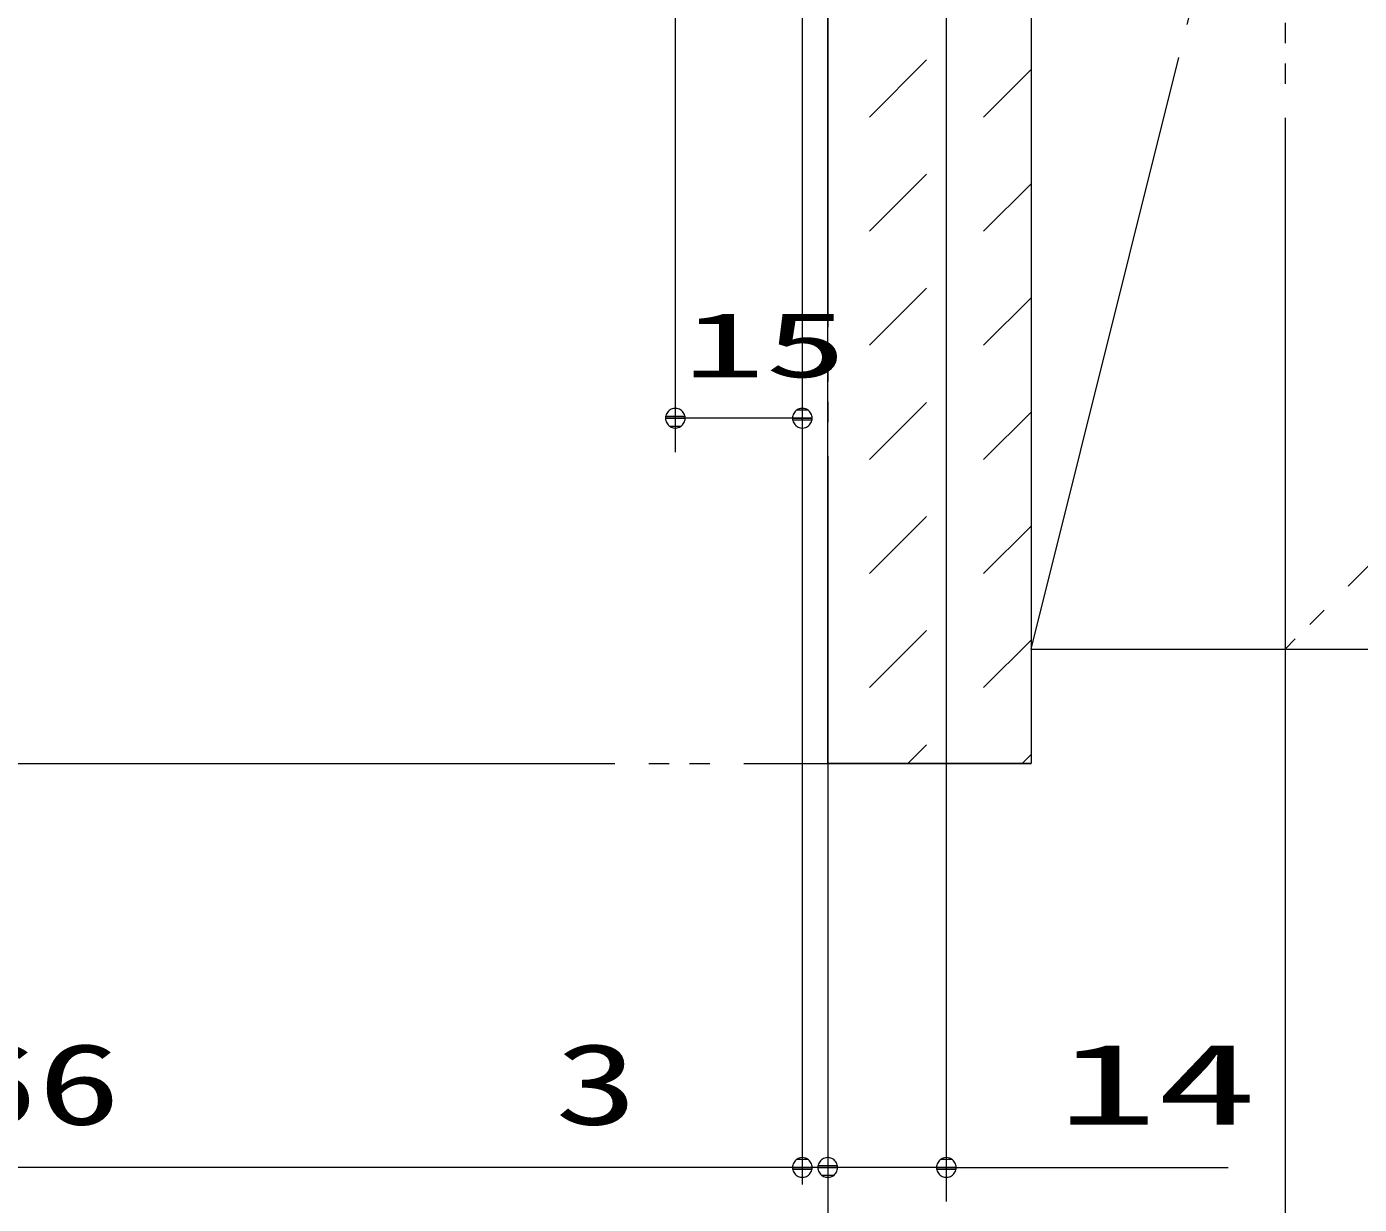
# Model space of a CAD drawing. Units: millimetres on the paper. Extents: x -305 to 305, y -152 to 152.
# Drawn here: x -131.53 to -92.19, y -94.86 to -60.11 of the extents above; entities that cross this region are included whole.
import ezdxf
from ezdxf.enums import TextEntityAlignment as Align

# ---------------------------------------------------------------- set-up
doc = ezdxf.new("R2010")
doc.units = ezdxf.units.MM
doc.linetypes.add('LONG_DOUBLE_CHAIN', pattern=[21.8, 18, -1, 0.6, -0.6, 0.6, -1])
doc.layers.add('0-2_0', color=7, linetype='Continuous', lineweight=9)
doc.layers.add('0-3_S3', color=7, linetype='Continuous', lineweight=9)
doc.styles.add('ＭＳ ゴシック', font='')
doc.styles.get('ＭＳ ゴシック').set_extended_font_data('MS Gothic')

# ---------------------------------------------------------------- blocks, each defined once
blk = doc.blocks.new('_DOTSMALL')
at = {"layer": '0-2_0'}
for p, q in [((0.0746, 0.1), (-0.0746, 0.1)), ((0.1223, -0.0248), (-0.1223, -0.0248))]:
    blk.add_line(p, q, dxfattribs=at)
for points in [[(0.125, 0), (0.124, 0.0157), (0.1211, 0.0311), (0.1162, 0.046), (0.1095, 0.0602), (0.1011, 0.0735), (0.0911, 0.0856), (0.0797, 0.0963), (0.067, 0.1055), (0.0532, 0.1131), (0.0386, 0.1189), (0.0234, 0.1228), (0.0078, 0.1248), (-0.0078, 0.1248), (-0.0234, 0.1228), (-0.0386, 0.1189), (-0.0532, 0.1131), (-0.067, 0.1055), (-0.0797, 0.0963), (-0.0911, 0.0856), (-0.1011, 0.0735), (-0.1095, 0.0602), (-0.1162, 0.046), (-0.1211, 0.0311), (-0.124, 0.0157), (-0.125, 0), (0, 0)], [(-0.125, 0), (-0.124, -0.0157), (-0.1211, -0.0311), (-0.1162, -0.046), (-0.1095, -0.0602), (-0.1011, -0.0735), (-0.0911, -0.0856), (-0.0797, -0.0963), (-0.067, -0.1055), (-0.0532, -0.1131), (-0.0386, -0.1189), (-0.0234, -0.1228), (-0.0078, -0.1248), (0.0078, -0.1248), (0.0234, -0.1228), (0.0386, -0.1189), (0.0532, -0.1131), (0.067, -0.1055), (0.0797, -0.0963), (0.0911, -0.0856), (0.1011, -0.0735), (0.1095, -0.0602), (0.1162, -0.046), (0.1211, -0.0311), (0.124, -0.0157), (0.125, 0), (0, 0)]]:
    blk.add_lwpolyline(points, close=True, dxfattribs=at)

msp = doc.modelspace()

# ---------------------------------------------------------------- linework, layer by layer
at = {"layer": '0-3_S3', "linetype": 'LONG_DOUBLE_CHAIN'}
for p, q in [((-94.381, -19.199), (-94.381, -78.481)), ((-101.881, -48.481), (-101.881, -81.85)), ((-101.881, -78.481), (-94.381, -48.481)), ((-64.381, -48.481), (-94.381, -78.481)), ((-107.881, -50.981), (-107.881, -81.85)), ((-101.881, -78.481), (-64.381, -78.481)), ((-153.961, -81.85), (-101.881, -81.85))]:
    msp.add_line(p, q, dxfattribs=at)
at = {"layer": '0-3_S3'}
for p, q in [((-104.381, -43.145), (-104.381, -94.775)), ((-112.381, -50.141), (-112.381, -72.665)), ((-108.631, -54.656), (-108.631, -72.665)), ((-108.631, -54.731), (-108.631, -94.275)), ((-106.646, -62.778), (-104.963, -61.094)), ((-103.279, -62.778), (-101.881, -61.38)), ((-106.646, -66.146), (-104.963, -64.462)), ((-103.279, -66.146), (-101.881, -64.748)), ((-106.646, -69.513), (-104.963, -67.83)), ((-103.279, -69.513), (-101.881, -68.116)), ((-106.646, -72.881), (-104.963, -71.197)), ((-103.279, -72.881), (-101.881, -71.483)), ((-108.631, -71.665), (-112.381, -71.665)), ((-106.646, -76.249), (-104.963, -74.565)), ((-103.279, -76.249), (-101.881, -74.851)), ((-106.646, -79.616), (-104.963, -77.932)), ((-103.279, -79.616), (-101.881, -78.218)), ((-94.381, -78.481), (-94.381, -109.527)), ((-94.381, -78.481), (-94.381, -101.635)), ((-105.513, -81.85), (-104.963, -81.3)), ((-102.145, -81.85), (-101.881, -81.586)), ((-107.881, -81.85), (-107.881, -94.775)), ((-107.881, -81.85), (-107.881, -102.135)), ((-107.881, -81.85), (-107.881, -93.776)), ((-108.631, -93.775), (-156.923, -93.775)), ((-108.631, -93.775), (-116.938, -93.775)), ((-106.701, -93.775), (-109.021, -93.775)), ((-108.631, -93.775), (-108.631, -93.776)), ((-107.881, -93.775), (-108.631, -93.775)), ((-104.381, -93.775), (-107.881, -93.775)), ((-104.381, -93.775), (-96.061, -93.775))]:
    msp.add_line(p, q, dxfattribs=at)
msp.add_lwpolyline([(-101.881, -81.85), (-107.881, -81.85), (-107.881, -50.981), (-101.881, -50.981)], close=True, dxfattribs=at)

# ---------------------------------------------------------------- block references
at = {"layer": '0-3_S3', "xscale": 2.32, "yscale": 2.32, "rotation": 180}
for p in [(-112.381, -71.665), (-107.881, -93.775), (-107.881, -93.775)]:
    msp.add_blockref('_DOTSMALL', p, dxfattribs=at)
at = {"layer": '0-3_S3', "xscale": 2.32, "yscale": 2.32}
for p in [(-108.631, -71.665), (-108.631, -93.775), (-108.631, -93.775), (-104.381, -93.775)]:
    msp.add_blockref('_DOTSMALL', p, dxfattribs=at)

# ---------------------------------------------------------------- texts
at = {"layer": '0-3_S3', "style": 'ＭＳ ゴシック'}
for s, height, width, p in [('15', 1.921, 1.85, (-112.15, -71.035)), ('766', 2.405, 1.5, (-136.11, -93.237)), ('3', 2.405, 1.5, (-115.938, -93.237)), ('14', 2.405, 1.8, (-101.103, -93.237))]:
    msp.add_text(s, height=height, dxfattribs=dict(at, width=width)).set_placement(p, align=Align.BOTTOM_LEFT)

doc.saveas('drawing.dxf')
